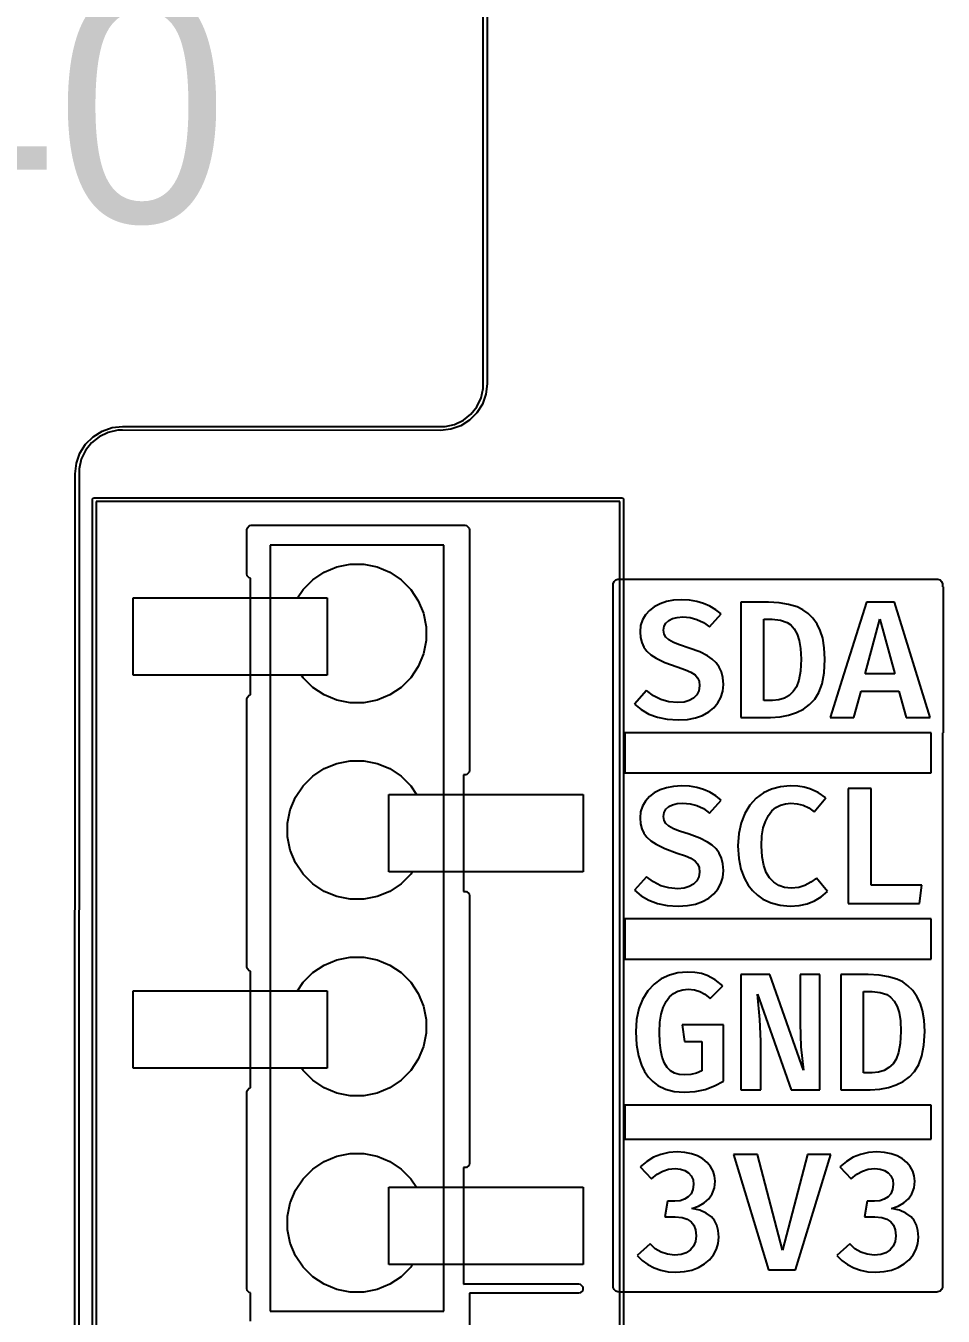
# Model space of a CAD drawing. Extents: x 99 to 187, y -188 to -32.
# Drawn here: x 126.56 to 138.42, y -123.59 to -106.9 of the extents above; entities that cross this region are included whole.
import ezdxf

# ---------------------------------------------------------------- set-up
doc = ezdxf.new("R2010")
doc.units = 0
doc.layers.get('0').update_dxf_attribs({"linetype": 'CONTINUOUS'})
doc.layers.get('Defpoints').update_dxf_attribs({"linetype": 'CONTINUOUS'})
doc.layers.add('BLACK', color=7, linetype='CONTINUOUS')
doc.dimstyles.get("Standard").update_dxf_attribs({"dimtxt": 3, "dimasz": 3, "dimexe": 0.18, "dimexo": 0.0625, "dimgap": 0.09, "dimtad": 0, "dimtih": 1, "dimtoh": 1, "dimzin": 0, "dimdsep": 46, "dimtxsty": 'Standard', "dimcen": 0.09, "dimclrd": 3, "dimclre": 3, "dimclrt": 3, "dimadec": 0, "dimazin": 0, "dimtfac": 1, "dimtofl": 0, "dimtmove": 0, "dimatfit": 3, "dimfxl": 1, "dimtolj": 1, "dimtzin": 0, "dimarcsym": 0})

# ---------------------------------------------------------------- blocks, each defined once
blk = doc.blocks.new('*D9')
at = {"color": 3, "linetype": 'Continuous', "lineweight": -2}
for p, q in [((129.184, -49.578), (104.649, -49.577)), ((104.829, -52.577), (104.826, -107.356)), ((104.822, -163.241), (104.826, -110.536)), ((129.177, -166.243), (104.642, -166.241))]:
    blk.add_line(p, q, dxfattribs=at)
at = {"color": 3, "linetype": 'Continuous'}
for points in [[(104.329, -52.577), (105.329, -52.577), (104.829, -49.577)], [(104.322, -163.241), (105.322, -163.241), (104.822, -166.241)]]:
    blk.add_solid(points, dxfattribs=at)
at = {"layer": 'Defpoints', "color": 0, "linetype": 'Continuous'}
for p in [(104.829, -49.577), (129.247, -49.578), (129.24, -166.243)]:
    blk.add_point(p, dxfattribs=at)
at = {"color": 3, "linetype": 'Continuous', "insert": (104.826, -108.946), "char_height": 3, "attachment_point": 5}
blk.add_mtext('\\A1;116.66', dxfattribs=at)
blk = doc.blocks.new('*D10')
at = {"color": 3, "linetype": 'Continuous', "lineweight": -2}
for p, q in [((129.781, -52.266), (122.89, -52.262)), ((123.068, -55.262), (123.042, -106.373)), ((123.015, -160.663), (123.041, -109.553)), ((129.725, -163.667), (122.834, -163.663))]:
    blk.add_line(p, q, dxfattribs=at)
at = {"color": 3, "linetype": 'Continuous'}
for points in [[(122.568, -55.262), (123.568, -55.262), (123.07, -52.262)], [(122.515, -160.663), (123.515, -160.664), (123.014, -163.663)]]:
    blk.add_solid(points, dxfattribs=at)
at = {"layer": 'Defpoints', "color": 0, "linetype": 'Continuous'}
for p in [(129.844, -52.266), (123.014, -163.663), (129.788, -163.667)]:
    blk.add_point(p, dxfattribs=at)
at = {"color": 3, "linetype": 'Continuous', "insert": (123.042, -107.963), "char_height": 3, "attachment_point": 5}
blk.add_mtext('\\A1;111.40', dxfattribs=at)

msp = doc.modelspace()

# ---------------------------------------------------------------- linework, layer by layer
at = {"layer": 'BLACK', "linetype": 'Continuous'}
for p, q in [((132.474787, -111.530001), (132.474788, -106.1)), ((132.524787, -106.100957), (132.524787, -111.530001)), ((132.446973, -111.714362), (132.474787, -111.592499)), ((132.474787, -111.592499), (132.474787, -111.530001)), ((132.524787, -111.530001), (132.509626, -111.664557)), ((132.392738, -111.82698), (132.446973, -111.714362)), ((132.509626, -111.664557), (132.464904, -111.792365)), ((132.217078, -112.002639), (132.314804, -111.924706)), ((132.392863, -111.907017), (132.297115, -112.002764)), ((132.314804, -111.924706), (132.392738, -111.82698)), ((132.464904, -111.792365), (132.392863, -111.907017)), ((127.544418, -112.142642), (127.673839, -112.097339)), ((127.673839, -112.097339), (127.810095, -112.081965)), ((127.810095, -112.081965), (127.810095, -112.082023)), ((127.810095, -112.082023), (127.810102, -112.082025)), ((127.810102, -112.082025), (127.810115, -112.082023)), ((127.810115, -112.082023), (131.920099, -112.084688)), ((131.920099, -112.084688), (131.920099, -112.084687)), ((131.920099, -112.084687), (131.982597, -112.084687)), ((131.982597, -112.084687), (132.10446, -112.056873)), ((132.182463, -112.074805), (132.054654, -112.119526)), ((132.10446, -112.056873), (132.217078, -112.002639)), ((132.297115, -112.002764), (132.182463, -112.074805)), ((127.331367, -112.312568), (127.428321, -112.215605)), ((127.509033, -112.215185), (127.409962, -112.294202)), ((127.428321, -112.215605), (127.544418, -112.142642)), ((127.6232, -112.16019), (127.509033, -112.215185)), ((127.746742, -112.131975), (127.6232, -112.16019)), ((127.809792, -112.131965), (127.746742, -112.131975)), ((127.810083, -112.132023), (127.809792, -112.131965)), ((131.920083, -112.134689), (127.810083, -112.132023)), ((131.920092, -112.134687), (131.920083, -112.134689)), ((131.920099, -112.134689), (131.920092, -112.134687)), ((132.054654, -112.119526), (131.920099, -112.134687)), ((131.920099, -112.134687), (131.920099, -112.134689)), ((127.213125, -112.558098), (127.258416, -112.428673)), ((127.258416, -112.428673), (127.331367, -112.312568)), ((127.330955, -112.39328), (127.275972, -112.507453)), ((127.409962, -112.294202), (127.330955, -112.39328)), ((127.197765, -112.694355), (127.213125, -112.558098)), ((127.275972, -112.507453), (127.247768, -112.630997)), ((127.184033, -158.111992), (127.197765, -112.694393)), ((127.197769, -112.694369), (127.197765, -112.694355)), ((127.197765, -112.694393), (127.197769, -112.694369)), ((127.247765, -112.694408), (127.234033, -158.112005)), ((127.247765, -112.694359), (127.247758, -112.694377)), ((127.247758, -112.694377), (127.247765, -112.694408)), ((127.247768, -112.630997), (127.247765, -112.694359)), ((127.42, -113.03), (127.421903, -113.020433)), ((127.42, -124.19), (127.42, -113.03)), ((127.421903, -113.020433), (127.435433, -113.006903)), ((127.435433, -113.006903), (127.445, -113.005)), ((127.445, -113.005), (134.265, -113.005)), ((127.47, -113.055), (127.47, -124.165)), ((134.24, -113.055), (127.47, -113.055)), ((134.24, -124.165), (134.24, -113.055)), ((134.265, -113.005), (134.274567, -113.006903)), ((134.274567, -113.006903), (134.288097, -113.020433)), ((134.288097, -113.020433), (134.29, -113.03)), ((134.29, -113.03), (134.29, -124.19)), ((129.415, -113.42), (129.419567, -113.397039)), ((129.415, -113.99), (129.415, -113.42)), ((129.419567, -113.397039), (129.452039, -113.364567)), ((129.452039, -113.364567), (129.475, -113.36)), ((129.475, -113.36), (132.235, -113.36)), ((132.235, -113.36), (132.257961, -113.364567)), ((132.257961, -113.364567), (132.290433, -113.397039)), ((132.290433, -113.397039), (132.295, -113.42)), ((132.295, -113.42), (132.295, -116.53)), ((129.717, -113.617), (129.717, -123.523)), ((131.963, -113.617), (129.717, -113.617)), ((131.963, -123.523), (131.963, -113.617)), ((130.415743, -113.966271), (130.578744, -113.898754)), ((130.578744, -113.898754), (130.751785, -113.864334)), ((130.751785, -113.864334), (130.928215, -113.864334)), ((130.928215, -113.864334), (131.101256, -113.898754)), ((131.101256, -113.898754), (131.264257, -113.966271)), ((129.419567, -114.012961), (129.415, -113.99)), ((129.452039, -114.045433), (129.419567, -114.012961)), ((129.463, -114.045433), (129.452039, -114.045433)), ((129.463, -115.554567), (129.463, -114.045433)), ((130.144291, -114.189046), (130.269046, -114.064291)), ((130.269046, -114.064291), (130.415743, -113.966271)), ((131.264257, -113.966271), (131.410954, -114.064291)), ((131.410954, -114.064291), (131.535709, -114.189046)), ((134.155, -114.13), (134.156441, -114.115368)), ((134.156441, -114.115368), (134.16764, -114.088332)), ((134.16764, -114.088332), (134.188332, -114.06764)), ((134.188332, -114.06764), (134.215368, -114.056441)), ((134.215368, -114.056441), (134.23, -114.055)), ((134.23, -114.055), (138.34, -114.055)), ((138.34, -114.055), (138.354632, -114.056441)), ((138.354632, -114.056441), (138.381668, -114.06764)), ((138.381668, -114.06764), (138.40236, -114.088332)), ((138.40236, -114.088332), (138.413559, -114.115368)), ((138.413559, -114.115368), (138.415, -114.13)), ((130.070154, -114.3), (130.144291, -114.189046)), ((131.535709, -114.189046), (131.633729, -114.335743)), ((134.155, -123.2), (134.155, -114.13)), ((138.415, -114.13), (138.415, -114.156639)), ((138.415, -114.156639), (138.422159, -114.156639)), ((138.422159, -114.156639), (138.422159, -116.043998)), ((127.945, -115.3), (127.945, -114.3)), ((127.945, -114.3), (130.455, -114.3)), ((127.945, -115.3), (127.945, -114.3)), ((127.945, -114.3), (130.070154, -114.3)), ((130.455, -114.3), (130.455, -115.3)), ((131.633729, -114.335743), (131.701246, -114.498744)), ((134.686448, -114.413462), (134.623136, -114.461658)), ((134.763308, -114.373955), (134.686448, -114.413462)), ((134.845875, -114.346287), (134.763308, -114.373955)), ((134.936328, -114.329203), (134.845875, -114.346287)), ((135.035883, -114.323306), (134.936328, -114.329203)), ((135.142774, -114.328848), (135.035883, -114.323306)), ((135.238295, -114.344755), (135.142774, -114.328848)), ((135.323845, -114.3702), (135.238295, -114.344755)), ((135.405353, -114.406348), (135.323845, -114.3702)), ((135.480375, -114.452), (135.405353, -114.406348)), ((135.549526, -114.507495), (135.480375, -114.452)), ((136.162178, -114.355637), (135.806805, -114.355637)), ((135.806805, -114.355637), (135.806805, -115.626372)), ((136.301206, -114.362835), (136.162178, -114.355637)), ((136.423789, -114.383368), (136.301206, -114.362835)), ((136.532023, -114.415996), (136.423789, -114.383368)), ((136.607231, -114.451935), (136.532023, -114.415996)), ((136.675199, -114.500388), (136.607231, -114.451935)), ((137.428425, -114.355637), (137.138144, -115.282814)), ((137.790301, -114.355637), (137.428425, -114.355637)), ((138.255492, -115.845), (137.790301, -114.355637)), ((131.701246, -114.498744), (131.735666, -114.671785)), ((134.533032, -114.584537), (134.509721, -114.65698)), ((134.5717, -114.518761), (134.533032, -114.584537)), ((134.623136, -114.461658), (134.5717, -114.518761)), ((134.836819, -114.625277), (134.875324, -114.590935)), ((134.875324, -114.590935), (134.923316, -114.567111)), ((134.923316, -114.567111), (134.982748, -114.551782)), ((134.982748, -114.551782), (135.056308, -114.546238)), ((135.056308, -114.546238), (135.148638, -114.554181)), ((135.148638, -114.554181), (135.238299, -114.57802)), ((135.238299, -114.57802), (135.322807, -114.617672)), ((135.322807, -114.617672), (135.401973, -114.674374)), ((135.401973, -114.674374), (135.549526, -114.507495)), ((136.10182, -115.626372), (136.10182, -114.575273)), ((136.10182, -114.575273), (136.211638, -114.575273)), ((136.211638, -114.575273), (136.316681, -114.585864)), ((136.316681, -114.585864), (136.402788, -114.615664)), ((136.402788, -114.615664), (136.451148, -114.648631)), ((136.736725, -114.562329), (136.675199, -114.500388)), ((136.792142, -114.639386), (136.736725, -114.562329)), ((137.412305, -115.282814), (137.604005, -114.576372)), ((137.604005, -114.576372), (137.794606, -115.282814)), ((131.735666, -114.671785), (131.735666, -114.848215)), ((134.509721, -114.65698), (134.501724, -114.737938)), ((134.501724, -114.737938), (134.507739, -114.812577)), ((134.806448, -114.718521), (134.814274, -114.666979)), ((134.814098, -114.768843), (134.806448, -114.718521)), ((134.836031, -114.809013), (134.814098, -114.768843)), ((134.814274, -114.666979), (134.836819, -114.625277)), ((136.451148, -114.648631), (136.494927, -114.698787)), ((136.494927, -114.698787), (136.534221, -114.77027)), ((136.534221, -114.77027), (136.560012, -114.848253)), ((136.833045, -114.721456), (136.792142, -114.639386)), ((136.864459, -114.822033), (136.833045, -114.721456)), ((131.735666, -114.848215), (131.701246, -115.021256)), ((134.507739, -114.812577), (134.524977, -114.877725)), ((134.524977, -114.877725), (134.552832, -114.935042)), ((134.552832, -114.935042), (134.591345, -114.986107)), ((134.872457, -114.842166), (134.836031, -114.809013)), ((134.934583, -114.876882), (134.872457, -114.842166)), ((135.012016, -114.907851), (134.934583, -114.876882)), ((135.135992, -114.948964), (135.012016, -114.907851)), ((135.273072, -114.998132), (135.135992, -114.948964)), ((136.560012, -114.848253), (136.577669, -114.95364)), ((136.884938, -114.94464), (136.864459, -114.822033)), ((136.892342, -115.093312), (136.884938, -114.94464)), ((131.701246, -115.021256), (131.633729, -115.184257)), ((134.591345, -114.986107), (134.642718, -115.033998)), ((134.642718, -115.033998), (134.708995, -115.07884)), ((134.708995, -115.07884), (134.823208, -115.134563)), ((135.376144, -115.049165), (135.273072, -114.998132)), ((135.436075, -115.090747), (135.376144, -115.049165)), ((135.485639, -115.139054), (135.436075, -115.090747)), ((136.584322, -115.093312), (136.576191, -115.248096)), ((136.577669, -114.95364), (136.584322, -115.093312)), ((136.88243, -115.268285), (136.892342, -115.093312)), ((131.633729, -115.184257), (131.535709, -115.330954)), ((134.823208, -115.134563), (134.983035, -115.191314)), ((134.983035, -115.191314), (135.090101, -115.227649)), ((135.090101, -115.227649), (135.159165, -115.258633)), ((135.159165, -115.258633), (135.214101, -115.295349)), ((135.525804, -115.19452), (135.485639, -115.139054)), ((135.554779, -115.256317), (135.525804, -115.19452)), ((135.573128, -115.3298), (135.554779, -115.256317)), ((136.576191, -115.248096), (136.554669, -115.363634)), ((136.855273, -115.408809), (136.88243, -115.268285)), ((137.138144, -115.282814), (136.962135, -115.845)), ((137.794606, -115.282814), (137.412305, -115.282814)), ((130.455, -115.3), (127.945, -115.3)), ((130.123608, -115.3), (127.945, -115.3)), ((130.144291, -115.330954), (130.123608, -115.3)), ((130.269046, -115.455709), (130.144291, -115.330954)), ((131.535709, -115.330954), (131.410954, -115.455709)), ((135.214101, -115.295349), (135.246909, -115.332914)), ((135.246909, -115.332914), (135.26587, -115.378025)), ((135.272738, -115.43687), (135.263631, -115.501011)), ((135.26587, -115.378025), (135.272738, -115.43687)), ((135.571626, -115.505787), (135.579659, -115.417452)), ((135.579659, -115.417452), (135.573128, -115.3298)), ((136.523249, -115.448135), (136.484121, -115.508494)), ((136.554669, -115.363634), (136.523249, -115.448135)), ((136.813934, -115.520865), (136.855273, -115.408809)), ((129.415, -115.61), (129.419567, -115.587039)), ((129.415, -119.07), (129.415, -115.61)), ((129.419567, -115.587039), (129.452039, -115.554567)), ((129.452039, -115.554567), (129.463, -115.554567)), ((130.415743, -115.553729), (130.269046, -115.455709)), ((130.578744, -115.621246), (130.415743, -115.553729)), ((131.264257, -115.553729), (131.101256, -115.621246)), ((131.410954, -115.455709), (131.264257, -115.553729)), ((134.584614, -115.498236), (134.42955, -115.671618)), ((134.674659, -115.565867), (134.584614, -115.498236)), ((134.771263, -115.613521), (134.674659, -115.565867)), ((134.87592, -115.642346), (134.771263, -115.613521)), ((135.193603, -115.595689), (135.138227, -115.626132)), ((135.237553, -115.552944), (135.193603, -115.595689)), ((135.263631, -115.501011), (135.237553, -115.552944)), ((135.509684, -115.657146), (135.548245, -115.58508)), ((135.548245, -115.58508), (135.571626, -115.505787)), ((136.296374, -115.618526), (136.212737, -115.626372)), ((136.368041, -115.596105), (136.296374, -115.618526)), ((136.430091, -115.55971), (136.368041, -115.596105)), ((136.484121, -115.508494), (136.430091, -115.55971)), ((136.694689, -115.67867), (136.760251, -115.609514)), ((136.760251, -115.609514), (136.813934, -115.520865)), ((137.266858, -115.845), (137.359549, -115.50364)), ((137.359549, -115.50364), (137.849561, -115.50364)), ((137.849561, -115.50364), (137.942159, -115.845)), ((130.751785, -115.655666), (130.578744, -115.621246)), ((130.928215, -115.655666), (130.751785, -115.655666)), ((131.101256, -115.621246), (130.928215, -115.655666)), ((134.42955, -115.671618), (134.517224, -115.743971)), ((134.517224, -115.743971), (134.615814, -115.80072)), ((134.990637, -115.6522), (134.87592, -115.642346)), ((135.071474, -115.645345), (134.990637, -115.6522)), ((135.138227, -115.626132), (135.071474, -115.645345)), ((135.307725, -115.819171), (135.390785, -115.77402)), ((135.390785, -115.77402), (135.457387, -115.72009)), ((135.457387, -115.72009), (135.509684, -115.657146)), ((135.806805, -115.626372), (135.806805, -115.845)), ((136.212737, -115.626372), (136.10182, -115.626372)), ((136.423748, -115.816764), (136.523592, -115.783103)), ((136.523592, -115.783103), (136.613508, -115.737129)), ((136.613508, -115.737129), (136.694689, -115.67867)), ((134.615814, -115.80072), (134.726864, -115.842294)), ((134.726864, -115.842294), (134.852421, -115.868258)), ((134.852421, -115.868258), (134.994942, -115.877331)), ((134.994942, -115.877331), (135.114487, -115.87034)), ((135.114487, -115.87034), (135.217981, -115.850523)), ((135.217981, -115.850523), (135.307725, -115.819171)), ((135.806805, -115.845), (136.188007, -115.845)), ((136.188007, -115.845), (136.312472, -115.837715)), ((136.312472, -115.837715), (136.423748, -115.816764)), ((136.962135, -115.845), (137.266858, -115.845)), ((137.942159, -115.845), (138.255492, -115.845)), ((134.305, -116.043998), (134.305, -116.563306)), ((138.265, -116.043998), (134.305, -116.043998)), ((138.265, -116.563306), (138.265, -116.043998)), ((138.422159, -116.043998), (138.415, -116.043998)), ((138.415, -116.043998), (138.415, -123.2)), ((130.415743, -116.506271), (130.578744, -116.438754)), ((130.578744, -116.438754), (130.751785, -116.404334)), ((130.751785, -116.404334), (130.928215, -116.404334)), ((130.928215, -116.404334), (131.101256, -116.438754)), ((131.101256, -116.438754), (131.264257, -116.506271)), ((130.144291, -116.729046), (130.269046, -116.604291)), ((130.269046, -116.604291), (130.415743, -116.506271)), ((131.264257, -116.506271), (131.410954, -116.604291)), ((131.410954, -116.604291), (131.535709, -116.729046)), ((132.257961, -116.585433), (132.217, -116.585433)), ((132.217, -116.585433), (132.217, -118.094567)), ((132.290433, -116.552961), (132.257961, -116.585433)), ((132.295, -116.53), (132.290433, -116.552961)), ((134.305, -116.563306), (138.265, -116.563306)), ((130.046271, -116.875743), (130.144291, -116.729046)), ((131.535709, -116.729046), (131.609846, -116.84)), ((134.763308, -116.780622), (134.686448, -116.820129)), ((134.845875, -116.752954), (134.763308, -116.780622)), ((134.936328, -116.73587), (134.845875, -116.752954)), ((135.035883, -116.729973), (134.936328, -116.73587)), ((135.142774, -116.735515), (135.035883, -116.729973)), ((135.238295, -116.751422), (135.142774, -116.735515)), ((135.323845, -116.776867), (135.238295, -116.751422)), ((135.405353, -116.813015), (135.323845, -116.776867)), ((136.203615, -116.770769), (136.098065, -116.821014)), ((136.317632, -116.740362), (136.203615, -116.770769)), ((136.442172, -116.729973), (136.317632, -116.740362)), ((136.540802, -116.734687), (136.442172, -116.729973)), ((136.625811, -116.74798), (136.540802, -116.734687)), ((136.698994, -116.768807), (136.625811, -116.74798)), ((136.803394, -116.816928), (136.698994, -116.768807)), ((137.489791, -116.762304), (137.194776, -116.762304)), ((137.194776, -116.762304), (137.194776, -118.251667)), ((137.489791, -118.012614), (137.489791, -116.762304)), ((129.978754, -117.038744), (130.046271, -116.875743)), ((131.255, -117.84), (131.255, -116.84)), ((131.255, -116.84), (133.765, -116.84)), ((131.609846, -116.84), (133.765, -116.84)), ((133.765, -116.84), (133.765, -117.84)), ((133.765, -116.84), (133.765, -117.84)), ((134.5717, -116.925428), (134.533032, -116.991204)), ((134.623136, -116.868325), (134.5717, -116.925428)), ((134.686448, -116.820129), (134.623136, -116.868325)), ((134.982748, -116.958449), (135.056308, -116.952905)), ((135.056308, -116.952905), (135.148638, -116.960848)), ((135.401973, -117.081041), (135.549526, -116.914162)), ((135.480375, -116.858667), (135.405353, -116.813015)), ((135.549526, -116.914162), (135.480375, -116.858667)), ((136.004097, -116.88996), (135.92356, -116.977805)), ((136.098065, -116.821014), (136.004097, -116.88996)), ((136.382149, -116.960501), (136.452889, -116.954004)), ((136.452889, -116.954004), (136.534925, -116.960896)), ((136.754406, -117.063822), (136.904158, -116.886135)), ((136.904158, -116.886135), (136.803394, -116.816928)), ((129.944334, -117.211785), (129.978754, -117.038744)), ((134.509721, -117.063647), (134.501724, -117.144605)), ((134.533032, -116.991204), (134.509721, -117.063647)), ((134.806448, -117.125188), (134.814274, -117.073646)), ((134.814274, -117.073646), (134.836819, -117.031944)), ((134.836819, -117.031944), (134.875324, -116.997602)), ((134.875324, -116.997602), (134.923316, -116.973778)), ((134.923316, -116.973778), (134.982748, -116.958449)), ((135.148638, -116.960848), (135.238299, -116.984687)), ((135.238299, -116.984687), (135.322807, -117.024339)), ((135.322807, -117.024339), (135.401973, -117.081041)), ((135.855715, -117.086994), (135.807689, -117.206717)), ((135.92356, -116.977805), (135.855715, -117.086994)), ((136.122245, -117.19095), (136.161857, -117.113234)), ((136.161857, -117.113234), (136.207318, -117.054307)), ((136.207318, -117.054307), (136.258532, -117.011065)), ((136.258532, -117.011065), (136.317818, -116.979516)), ((136.317818, -116.979516), (136.382149, -116.960501)), ((136.534925, -116.960896), (136.61177, -116.981265)), ((136.61177, -116.981265), (136.684622, -117.015259)), ((136.684622, -117.015259), (136.754406, -117.063822)), ((129.944334, -117.388215), (129.944334, -117.211785)), ((134.501724, -117.144605), (134.507739, -117.219244)), ((134.507739, -117.219244), (134.524977, -117.284392)), ((134.524977, -117.284392), (134.552832, -117.341709)), ((134.814098, -117.17551), (134.806448, -117.125188)), ((134.836031, -117.21568), (134.814098, -117.17551)), ((134.872457, -117.248833), (134.836031, -117.21568)), ((134.934583, -117.283549), (134.872457, -117.248833)), ((135.012016, -117.314518), (134.934583, -117.283549)), ((135.807689, -117.206717), (135.777501, -117.344696)), ((136.078057, -117.377517), (136.095567, -117.274353)), ((136.095567, -117.274353), (136.122245, -117.19095)), ((129.978754, -117.561256), (129.944334, -117.388215)), ((134.552832, -117.341709), (134.591345, -117.392774)), ((134.591345, -117.392774), (134.642718, -117.440665)), ((134.642718, -117.440665), (134.708995, -117.485507)), ((135.135992, -117.355631), (135.012016, -117.314518)), ((135.273072, -117.404799), (135.135992, -117.355631)), ((135.376144, -117.455832), (135.273072, -117.404799)), ((135.777501, -117.344696), (135.766871, -117.504283)), ((136.071687, -117.504283), (136.078057, -117.377517)), ((130.046271, -117.724257), (129.978754, -117.561256)), ((134.708995, -117.485507), (134.823208, -117.54123)), ((134.823208, -117.54123), (134.983035, -117.597981)), ((134.983035, -117.597981), (135.090101, -117.634316)), ((135.436075, -117.497414), (135.376144, -117.455832)), ((135.485639, -117.545721), (135.436075, -117.497414)), ((135.525804, -117.601187), (135.485639, -117.545721)), ((135.554779, -117.662984), (135.525804, -117.601187)), ((135.766871, -117.504283), (135.77726, -117.667629)), ((136.079629, -117.64746), (136.071687, -117.504283)), ((130.144291, -117.870954), (130.046271, -117.724257)), ((135.090101, -117.634316), (135.159165, -117.6653)), ((135.159165, -117.6653), (135.214101, -117.702016)), ((135.214101, -117.702016), (135.246909, -117.739581)), ((135.246909, -117.739581), (135.26587, -117.784692)), ((135.26587, -117.784692), (135.272738, -117.843537)), ((135.573128, -117.736467), (135.554779, -117.662984)), ((135.579659, -117.824119), (135.573128, -117.736467)), ((135.77726, -117.667629), (135.806628, -117.807701)), ((136.101207, -117.760499), (136.079629, -117.64746)), ((136.133729, -117.848889), (136.101207, -117.760499)), ((130.269046, -117.995709), (130.144291, -117.870954)), ((133.765, -117.84), (131.255, -117.84)), ((131.535709, -117.870954), (131.410954, -117.995709)), ((131.556392, -117.84), (131.535709, -117.870954)), ((133.765, -117.84), (131.556392, -117.84)), ((134.584614, -117.904903), (134.42955, -118.078285)), ((134.674659, -117.972534), (134.584614, -117.904903)), ((135.263631, -117.907678), (135.237553, -117.959611)), ((135.272738, -117.843537), (135.263631, -117.907678)), ((135.548245, -117.991747), (135.571626, -117.912454)), ((135.571626, -117.912454), (135.579659, -117.824119)), ((135.806628, -117.807701), (135.853059, -117.928075)), ((135.853059, -117.928075), (135.901541, -118.012595)), ((136.175551, -117.917268), (136.133729, -117.848889)), ((136.232403, -117.976259), (136.175551, -117.917268)), ((136.785639, -117.921023), (136.708729, -117.976696)), ((136.924583, -118.096603), (136.785639, -117.921023)), ((130.415743, -118.093729), (130.269046, -117.995709)), ((130.578744, -118.161246), (130.415743, -118.093729)), ((131.264257, -118.093729), (131.101256, -118.161246)), ((131.410954, -117.995709), (131.264257, -118.093729)), ((132.217, -118.094567), (132.257961, -118.094567)), ((132.257961, -118.094567), (132.290433, -118.127039)), ((134.42955, -118.078285), (134.517224, -118.150638)), ((134.771263, -118.020188), (134.674659, -117.972534)), ((134.87592, -118.049013), (134.771263, -118.020188)), ((134.990637, -118.058867), (134.87592, -118.049013)), ((135.071474, -118.052012), (134.990637, -118.058867)), ((135.138227, -118.032799), (135.071474, -118.052012)), ((135.193603, -118.002356), (135.138227, -118.032799)), ((135.237553, -117.959611), (135.193603, -118.002356)), ((135.457387, -118.126757), (135.509684, -118.063813)), ((135.509684, -118.063813), (135.548245, -117.991747)), ((135.901541, -118.012595), (135.95731, -118.084291)), ((135.95731, -118.084291), (136.020483, -118.144478)), ((136.296777, -118.017529), (136.232403, -117.976259)), ((136.370195, -118.042637), (136.296777, -118.017529)), ((136.455087, -118.051357), (136.370195, -118.042637)), ((136.554878, -118.042234), (136.455087, -118.051357)), ((136.63488, -118.016919), (136.554878, -118.042234)), ((136.708729, -117.976696), (136.63488, -118.016919)), ((136.845243, -118.163639), (136.924583, -118.096603)), ((138.146774, -118.012614), (137.489791, -118.012614)), ((138.115541, -118.251667), (138.146774, -118.012614)), ((130.751785, -118.195666), (130.578744, -118.161246)), ((130.928215, -118.195666), (130.751785, -118.195666)), ((131.101256, -118.161246), (130.928215, -118.195666)), ((132.290433, -118.127039), (132.295, -118.15)), ((132.295, -118.15), (132.295, -121.61)), ((134.517224, -118.150638), (134.615814, -118.207387)), ((134.615814, -118.207387), (134.726864, -118.248961)), ((134.726864, -118.248961), (134.852421, -118.274925)), ((134.852421, -118.274925), (134.994942, -118.283998)), ((134.994942, -118.283998), (135.114487, -118.277007)), ((135.114487, -118.277007), (135.217981, -118.25719)), ((135.217981, -118.25719), (135.307725, -118.225838)), ((135.307725, -118.225838), (135.390785, -118.180687)), ((135.390785, -118.180687), (135.457387, -118.126757)), ((136.020483, -118.144478), (136.091562, -118.194056)), ((136.091562, -118.194056), (136.19645, -118.243375)), ((136.19645, -118.243375), (136.312521, -118.273573)), ((136.312521, -118.273573), (136.442172, -118.283998)), ((136.442172, -118.283998), (136.558631, -118.276022)), ((136.558631, -118.276022), (136.663509, -118.252945)), ((136.663509, -118.252945), (136.758567, -118.215493)), ((136.758567, -118.215493), (136.845243, -118.163639)), ((137.194776, -118.251667), (138.115541, -118.251667)), ((134.305, -118.450665), (134.305, -118.969972)), ((138.265, -118.450665), (134.305, -118.450665)), ((138.265, -118.969972), (138.265, -118.450665)), ((130.578744, -118.978754), (130.751785, -118.944334)), ((130.751785, -118.944334), (130.928215, -118.944334)), ((130.928215, -118.944334), (131.101256, -118.978754)), ((129.419567, -119.092961), (129.415, -119.07)), ((129.452039, -119.125433), (129.419567, -119.092961)), ((130.269046, -119.144291), (130.415743, -119.046271)), ((130.415743, -119.046271), (130.578744, -118.978754)), ((131.101256, -118.978754), (131.264257, -119.046271)), ((131.264257, -119.046271), (131.410954, -119.144291)), ((134.305, -118.969972), (138.265, -118.969972)), ((129.463, -119.125433), (129.452039, -119.125433)), ((129.463, -120.634567), (129.463, -119.125433)), ((130.070154, -119.38), (130.144291, -119.269046)), ((130.144291, -119.269046), (130.269046, -119.144291)), ((131.410954, -119.144291), (131.535709, -119.269046)), ((131.535709, -119.269046), (131.633729, -119.415743)), ((134.776314, -119.226031), (134.683344, -119.29395)), ((134.880648, -119.176592), (134.776314, -119.226031)), ((134.992363, -119.146785), (134.880648, -119.176592)), ((135.113369, -119.136639), (134.992363, -119.146785)), ((135.212534, -119.142064), (135.113369, -119.136639)), ((135.297463, -119.157348), (135.212534, -119.142064)), ((135.370191, -119.181335), (135.297463, -119.157348)), ((135.472787, -119.235871), (135.370191, -119.181335)), ((135.57105, -119.313226), (135.472787, -119.235871)), ((136.181504, -119.16897), (135.806805, -119.16897)), ((135.806805, -119.16897), (135.806805, -120.658333)), ((136.615554, -120.404167), (136.181504, -119.16897)), ((136.827679, -119.16897), (136.571407, -119.16897)), ((136.571407, -119.16897), (136.571407, -119.801132)), ((136.827679, -120.658333), (136.827679, -119.16897)), ((137.453246, -119.16897), (137.097873, -119.16897)), ((137.097873, -119.16897), (137.097873, -120.439705)), ((137.592273, -119.176168), (137.453246, -119.16897)), ((137.714856, -119.196701), (137.592273, -119.176168)), ((137.823091, -119.229329), (137.714856, -119.196701)), ((137.898299, -119.265268), (137.823091, -119.229329)), ((137.966267, -119.313721), (137.898299, -119.265268)), ((127.945, -120.38), (127.945, -119.38)), ((127.945, -119.38), (130.455, -119.38)), ((127.945, -120.38), (127.945, -119.38)), ((127.945, -119.38), (130.070154, -119.38)), ((130.455, -119.38), (130.455, -120.38)), ((131.633729, -119.415743), (131.701246, -119.578744)), ((134.603151, -119.381229), (134.535063, -119.490455)), ((134.683344, -119.29395), (134.603151, -119.381229)), ((134.884367, -119.457912), (134.934034, -119.415075)), ((134.934034, -119.415075), (134.991944, -119.383821)), ((134.991944, -119.383821), (135.055221, -119.36494)), ((135.055221, -119.36494), (135.125276, -119.358472)), ((135.125276, -119.358472), (135.204447, -119.36595)), ((135.204447, -119.36595), (135.274386, -119.387598)), ((135.274386, -119.387598), (135.340083, -119.423387)), ((135.340083, -119.423387), (135.410582, -119.477998)), ((135.410582, -119.477998), (135.57105, -119.313226)), ((136.052646, -119.750106), (136.01893, -119.420937)), ((136.01893, -119.420937), (136.457193, -120.658333)), ((137.392888, -120.439705), (137.392888, -119.388606)), ((137.392888, -119.388606), (137.502705, -119.388606)), ((137.502705, -119.388606), (137.607749, -119.399197)), ((137.607749, -119.399197), (137.693856, -119.428997)), ((137.693856, -119.428997), (137.742215, -119.461964)), ((138.027792, -119.375662), (137.966267, -119.313721)), ((138.08321, -119.452719), (138.027792, -119.375662)), ((138.124113, -119.534789), (138.08321, -119.452719)), ((131.701246, -119.578744), (131.735666, -119.751785)), ((134.486824, -119.610236), (134.456409, -119.749212)), ((134.535063, -119.490455), (134.486824, -119.610236)), ((134.775797, -119.679456), (134.801593, -119.595418)), ((134.801593, -119.595418), (134.840162, -119.516902)), ((134.840162, -119.516902), (134.884367, -119.457912)), ((137.742215, -119.461964), (137.785994, -119.51212)), ((137.785994, -119.51212), (137.825289, -119.583603)), ((137.825289, -119.583603), (137.85108, -119.661586)), ((138.155526, -119.635366), (138.124113, -119.534789)), ((131.735666, -119.751785), (131.735666, -119.928215)), ((134.456409, -119.749212), (134.44567, -119.910949)), ((134.752592, -119.913056), (134.758795, -119.784004)), ((134.758795, -119.784004), (134.775797, -119.679456)), ((136.063077, -120.031575), (136.052646, -119.750106)), ((137.85108, -119.661586), (137.868737, -119.766973)), ((137.868737, -119.766973), (137.875389, -119.906645)), ((138.176005, -119.757973), (138.155526, -119.635366)), ((138.18341, -119.906645), (138.176005, -119.757973)), ((131.735666, -119.928215), (131.701246, -120.101256)), ((134.44567, -119.910949), (134.454679, -120.079492)), ((134.757203, -120.047239), (134.752592, -119.913056)), ((135.580758, -119.818351), (135.0455, -119.818351)), ((135.0455, -119.818351), (135.075725, -120.033681)), ((135.580758, -120.547416), (135.580758, -119.818351)), ((136.571407, -119.801132), (136.582435, -120.103077)), ((137.875389, -119.906645), (137.867258, -120.061429)), ((138.173498, -120.081618), (138.18341, -119.906645)), ((131.701246, -120.101256), (131.633729, -120.264257)), ((134.454679, -120.079492), (134.479822, -120.22102)), ((134.769659, -120.153213), (134.757203, -120.047239)), ((135.075725, -120.033681), (135.299665, -120.033681)), ((135.299665, -120.033681), (135.299665, -120.413876)), ((136.063077, -120.658333), (136.063077, -120.031575)), ((136.582435, -120.103077), (136.615554, -120.404167)), ((137.867258, -120.061429), (137.845737, -120.176967)), ((138.146341, -120.222142), (138.173498, -120.081618)), ((131.633729, -120.264257), (131.535709, -120.410954)), ((134.479822, -120.22102), (134.518852, -120.339596)), ((134.788129, -120.23564), (134.769659, -120.153213)), ((134.817906, -120.313825), (134.788129, -120.23564)), ((137.814317, -120.261468), (137.775189, -120.321827)), ((137.845737, -120.176967), (137.814317, -120.261468)), ((138.105002, -120.334198), (138.146341, -120.222142)), ((130.455, -120.38), (127.945, -120.38)), ((130.123608, -120.38), (127.945, -120.38)), ((130.144291, -120.410954), (130.123608, -120.38)), ((130.269046, -120.535709), (130.144291, -120.410954)), ((131.535709, -120.410954), (131.410954, -120.535709)), ((134.518852, -120.339596), (134.561048, -120.423771)), ((134.561048, -120.423771), (134.61059, -120.494685)), ((134.854, -120.37156), (134.817906, -120.313825)), ((134.89584, -120.412868), (134.854, -120.37156)), ((134.946564, -120.442561), (134.89584, -120.412868)), ((135.007155, -120.461138), (134.946564, -120.442561)), ((135.230505, -120.44372), (135.157628, -120.461658)), ((135.299665, -120.413876), (135.230505, -120.44372)), ((137.097873, -120.439705), (137.097873, -120.658333)), ((137.503804, -120.439705), (137.392888, -120.439705)), ((137.587442, -120.431859), (137.503804, -120.439705)), ((137.659109, -120.409438), (137.587442, -120.431859)), ((137.721159, -120.373043), (137.659109, -120.409438)), ((137.775189, -120.321827), (137.721159, -120.373043)), ((137.985757, -120.492003), (138.051319, -120.422847)), ((138.051319, -120.422847), (138.105002, -120.334198)), ((130.415743, -120.633729), (130.269046, -120.535709)), ((131.410954, -120.535709), (131.264257, -120.633729)), ((134.61059, -120.494685), (134.667459, -120.553861)), ((134.667459, -120.553861), (134.732076, -120.60237)), ((134.732076, -120.60237), (134.829035, -120.650273)), ((135.08003, -120.467731), (135.007155, -120.461138)), ((135.157628, -120.461658), (135.08003, -120.467731)), ((135.342164, -120.653478), (135.462912, -120.60863)), ((135.462912, -120.60863), (135.580758, -120.547416)), ((137.714815, -120.630097), (137.81466, -120.596436)), ((137.81466, -120.596436), (137.904576, -120.550462)), ((137.904576, -120.550462), (137.985757, -120.492003)), ((129.415, -120.69), (129.419567, -120.667039)), ((129.415, -123.23), (129.415, -120.69)), ((129.419567, -120.667039), (129.452039, -120.634567)), ((129.452039, -120.634567), (129.463, -120.634567)), ((130.578744, -120.701246), (130.415743, -120.633729)), ((130.751785, -120.735666), (130.578744, -120.701246)), ((130.928215, -120.735666), (130.751785, -120.735666)), ((131.101256, -120.701246), (130.928215, -120.735666)), ((131.264257, -120.633729), (131.101256, -120.701246)), ((134.829035, -120.650273), (134.941384, -120.680154)), ((134.941384, -120.680154), (135.072428, -120.690664)), ((135.072428, -120.690664), (135.215243, -120.681068)), ((135.215243, -120.681068), (135.342164, -120.653478)), ((135.806805, -120.658333), (136.063077, -120.658333)), ((136.457193, -120.658333), (136.827679, -120.658333)), ((137.097873, -120.658333), (137.479075, -120.658333)), ((137.479075, -120.658333), (137.60354, -120.651048)), ((137.60354, -120.651048), (137.714815, -120.630097)), ((134.305, -120.857331), (134.305, -121.296639)), ((138.265, -120.857331), (134.305, -120.857331)), ((138.265, -121.296639), (138.265, -120.857331)), ((134.305, -121.296639), (138.265, -121.296639)), ((130.269046, -121.684291), (130.415743, -121.586271)), ((130.415743, -121.586271), (130.578744, -121.518754)), ((130.578744, -121.518754), (130.751785, -121.484334)), ((130.751785, -121.484334), (130.928215, -121.484334)), ((130.928215, -121.484334), (131.101256, -121.518754)), ((131.101256, -121.518754), (131.264257, -121.586271)), ((131.264257, -121.586271), (131.410954, -121.684291)), ((132.295, -121.61), (132.290433, -121.632961)), ((134.587687, -121.584852), (134.504505, -121.653907)), ((134.676183, -121.531966), (134.587687, -121.584852)), ((134.770849, -121.494191), (134.676183, -121.531966)), ((134.872873, -121.471179), (134.770849, -121.494191)), ((134.983709, -121.463306), (134.872873, -121.471179)), ((135.081727, -121.469333), (134.983709, -121.463306)), ((135.16764, -121.486529), (135.081727, -121.469333)), ((135.243187, -121.513955), (135.16764, -121.486529)), ((135.313206, -121.552807), (135.243187, -121.513955)), ((135.369327, -121.598343), (135.313206, -121.552807)), ((135.413363, -121.650701), (135.369327, -121.598343)), ((136.022718, -121.495637), (135.709385, -121.495637)), ((135.709385, -121.495637), (136.161662, -122.985)), ((136.342646, -122.731933), (136.022718, -121.495637)), ((136.665688, -121.495637), (136.342646, -122.731933)), ((136.512731, -122.985), (136.967206, -121.495637)), ((136.967206, -121.495637), (136.665688, -121.495637)), ((137.169822, -121.584852), (137.08664, -121.653907)), ((137.258318, -121.531966), (137.169822, -121.584852)), ((137.352985, -121.494191), (137.258318, -121.531966)), ((137.455008, -121.471179), (137.352985, -121.494191)), ((137.565845, -121.463306), (137.455008, -121.471179)), ((137.663863, -121.469333), (137.565845, -121.463306)), ((137.749775, -121.486529), (137.663863, -121.469333)), ((137.825322, -121.513955), (137.749775, -121.486529)), ((137.895341, -121.552807), (137.825322, -121.513955)), ((137.951463, -121.598343), (137.895341, -121.552807)), ((137.995498, -121.650701), (137.951463, -121.598343)), ((130.144291, -121.809046), (130.269046, -121.684291)), ((131.410954, -121.684291), (131.535709, -121.809046)), ((132.257961, -121.665433), (132.217, -121.665433)), ((132.217, -121.665433), (132.217, -123.17358)), ((132.290433, -121.632961), (132.257961, -121.665433)), ((134.504505, -121.653907), (134.651967, -121.810069)), ((134.651967, -121.810069), (134.72529, -121.750529)), ((134.72529, -121.750529), (134.795765, -121.71051)), ((134.795765, -121.71051), (134.871382, -121.686054)), ((134.871382, -121.686054), (134.956782, -121.677629)), ((134.956782, -121.677629), (135.023044, -121.684067)), ((135.023044, -121.684067), (135.079514, -121.70245)), ((135.079514, -121.70245), (135.127912, -121.732866)), ((135.127912, -121.732866), (135.164052, -121.773524)), ((135.164052, -121.773524), (135.186801, -121.823172)), ((135.446379, -121.710405), (135.413363, -121.650701)), ((135.465998, -121.77352), (135.446379, -121.710405)), ((135.472622, -121.841302), (135.465998, -121.77352)), ((137.08664, -121.653907), (137.234102, -121.810069)), ((137.234102, -121.810069), (137.307425, -121.750529)), ((137.307425, -121.750529), (137.3779, -121.71051)), ((137.3779, -121.71051), (137.453517, -121.686054)), ((137.453517, -121.686054), (137.538917, -121.677629)), ((137.538917, -121.677629), (137.60518, -121.684067)), ((137.60518, -121.684067), (137.661649, -121.70245)), ((137.661649, -121.70245), (137.710047, -121.732866)), ((137.710047, -121.732866), (137.746188, -121.773524)), ((137.746188, -121.773524), (137.768937, -121.823172)), ((138.028515, -121.710405), (137.995498, -121.650701)), ((138.048134, -121.77352), (138.028515, -121.710405)), ((138.054758, -121.841302), (138.048134, -121.77352)), ((129.978754, -122.118744), (130.046271, -121.955743)), ((130.046271, -121.955743), (130.144291, -121.809046)), ((131.255, -122.92), (131.255, -121.92)), ((131.255, -121.92), (133.765, -121.92)), ((131.535709, -121.809046), (131.609846, -121.92)), ((131.609846, -121.92), (133.765, -121.92)), ((133.765, -121.92), (133.765, -122.92)), ((133.765, -121.92), (133.765, -122.92)), ((135.186536, -121.950469), (135.163605, -122.003183)), ((135.194735, -121.883342), (135.186536, -121.950469)), ((135.186801, -121.823172), (135.194735, -121.883342)), ((135.435788, -122.003481), (135.46312, -121.928651)), ((135.46312, -121.928651), (135.472622, -121.841302)), ((137.768671, -121.950469), (137.74574, -122.003183)), ((137.776871, -121.883342), (137.768671, -121.950469)), ((137.768937, -121.823172), (137.776871, -121.883342)), ((138.017924, -122.003481), (138.045255, -121.928651)), ((138.045255, -121.928651), (138.054758, -121.841302)), ((129.944334, -122.291785), (129.978754, -122.118744)), ((134.856581, -122.100871), (134.823242, -122.303287)), ((134.950279, -122.100871), (134.856581, -122.100871)), ((135.020119, -122.094167), (134.950279, -122.100871)), ((135.077984, -122.075261), (135.020119, -122.094167)), ((135.126317, -122.044909), (135.077984, -122.075261)), ((135.163605, -122.003183), (135.126317, -122.044909)), ((135.259693, -122.164311), (135.33147, -122.122296)), ((135.33147, -122.122296), (135.39074, -122.068539)), ((135.39074, -122.068539), (135.435788, -122.003481)), ((137.438716, -122.100871), (137.405377, -122.303287)), ((137.532414, -122.100871), (137.438716, -122.100871)), ((137.602254, -122.094167), (137.532414, -122.100871)), ((137.660119, -122.075261), (137.602254, -122.094167)), ((137.708452, -122.044909), (137.660119, -122.075261)), ((137.74574, -122.003183), (137.708452, -122.044909)), ((137.841828, -122.164311), (137.913605, -122.122296)), ((137.913605, -122.122296), (137.972875, -122.068539)), ((137.972875, -122.068539), (138.017924, -122.003481)), ((129.944334, -122.468215), (129.944334, -122.291785)), ((135.173211, -122.194569), (135.259693, -122.164311)), ((135.274372, -122.215829), (135.173211, -122.194569)), ((135.357259, -122.252326), (135.274372, -122.215829)), ((135.425178, -122.303379), (135.357259, -122.252326)), ((137.755347, -122.194569), (137.841828, -122.164311)), ((137.856508, -122.215829), (137.755347, -122.194569)), ((137.939394, -122.252326), (137.856508, -122.215829)), ((138.007314, -122.303379), (137.939394, -122.252326)), ((134.823242, -122.303287), (134.955683, -122.303287)), ((134.955683, -122.303287), (135.045698, -122.311395)), ((135.045698, -122.311395), (135.112511, -122.33316)), ((135.112511, -122.33316), (135.161618, -122.366339)), ((135.161618, -122.366339), (135.196667, -122.411048)), ((135.196667, -122.411048), (135.218931, -122.46973)), ((135.46524, -122.351333), (135.425178, -122.303379)), ((135.494657, -122.409113), (135.46524, -122.351333)), ((135.513311, -122.478729), (135.494657, -122.409113)), ((137.405377, -122.303287), (137.537818, -122.303287)), ((137.537818, -122.303287), (137.627833, -122.311395)), ((137.627833, -122.311395), (137.694646, -122.33316)), ((137.694646, -122.33316), (137.743753, -122.366339)), ((137.743753, -122.366339), (137.778803, -122.411048)), ((137.778803, -122.411048), (137.801066, -122.46973)), ((138.047376, -122.351333), (138.007314, -122.303379)), ((138.076792, -122.409113), (138.047376, -122.351333)), ((138.095446, -122.478729), (138.076792, -122.409113)), ((129.978754, -122.641256), (129.944334, -122.468215)), ((135.218152, -122.621585), (135.193082, -122.681456)), ((135.227067, -122.546736), (135.218152, -122.621585)), ((135.218931, -122.46973), (135.227067, -122.546736)), ((135.512264, -122.645487), (135.519975, -122.562856)), ((135.519975, -122.562856), (135.513311, -122.478729)), ((137.800288, -122.621585), (137.775217, -122.681456)), ((137.809202, -122.546736), (137.800288, -122.621585)), ((137.801066, -122.46973), (137.809202, -122.546736)), ((138.0944, -122.645487), (138.10211, -122.562856)), ((138.10211, -122.562856), (138.095446, -122.478729)), ((130.046271, -122.804257), (129.978754, -122.641256)), ((134.631542, -122.652249), (134.464571, -122.803008)), ((134.69935, -122.715749), (134.631542, -122.652249)), ((134.775248, -122.75996), (134.69935, -122.715749)), ((134.858962, -122.786519), (134.775248, -122.75996)), ((134.949271, -122.795498), (134.858962, -122.786519)), ((135.032326, -122.787476), (134.949271, -122.795498)), ((135.098801, -122.765173), (135.032326, -122.787476)), ((135.152237, -122.729827), (135.098801, -122.765173)), ((135.193082, -122.681456), (135.152237, -122.729827)), ((135.400597, -122.85643), (135.451557, -122.793299)), ((135.451557, -122.793299), (135.489539, -122.721804)), ((135.489539, -122.721804), (135.512264, -122.645487)), ((137.213677, -122.652249), (137.046707, -122.803008)), ((137.281485, -122.715749), (137.213677, -122.652249)), ((137.357383, -122.75996), (137.281485, -122.715749)), ((137.441097, -122.786519), (137.357383, -122.75996)), ((137.531407, -122.795498), (137.441097, -122.786519)), ((137.614462, -122.787476), (137.531407, -122.795498)), ((137.680937, -122.765173), (137.614462, -122.787476)), ((137.734372, -122.729827), (137.680937, -122.765173)), ((137.775217, -122.681456), (137.734372, -122.729827)), ((137.982732, -122.85643), (138.033692, -122.793299)), ((138.033692, -122.793299), (138.071674, -122.721804)), ((138.071674, -122.721804), (138.0944, -122.645487)), ((130.144291, -122.950954), (130.046271, -122.804257)), ((130.269046, -123.075709), (130.144291, -122.950954)), ((133.765, -122.92), (131.255, -122.92)), ((131.535709, -122.950954), (131.410954, -123.075709)), ((131.556392, -122.92), (131.535709, -122.950954)), ((133.765, -122.92), (131.556392, -122.92)), ((134.464571, -122.803008), (134.529128, -122.867109)), ((134.529128, -122.867109), (134.601901, -122.920059)), ((134.601901, -122.920059), (134.683749, -122.962377)), ((135.171294, -122.989822), (135.2572, -122.957064)), ((135.2572, -122.957064), (135.336413, -122.910915)), ((135.336413, -122.910915), (135.400597, -122.85643)), ((137.046707, -122.803008), (137.111263, -122.867109)), ((137.111263, -122.867109), (137.184037, -122.920059)), ((137.184037, -122.920059), (137.265884, -122.962377)), ((137.753429, -122.989822), (137.839336, -122.957064)), ((137.839336, -122.957064), (137.918548, -122.910915)), ((137.918548, -122.910915), (137.982732, -122.85643)), ((130.415743, -123.173729), (130.269046, -123.075709)), ((131.410954, -123.075709), (131.264257, -123.173729)), ((134.683749, -122.962377), (134.771047, -122.992587)), ((134.771047, -122.992587), (134.864572, -123.011028)), ((134.864572, -123.011028), (134.965391, -123.017331)), ((134.965391, -123.017331), (135.074643, -123.010219)), ((135.074643, -123.010219), (135.171294, -122.989822)), ((136.161662, -122.985), (136.512731, -122.985)), ((137.265884, -122.962377), (137.353182, -122.992587)), ((137.353182, -122.992587), (137.446707, -123.011028)), ((137.446707, -123.011028), (137.547527, -123.017331)), ((137.547527, -123.017331), (137.656778, -123.010219)), ((137.656778, -123.010219), (137.753429, -122.989822)), ((129.419567, -123.252961), (129.415, -123.23)), ((129.452039, -123.285433), (129.419567, -123.252961)), ((129.463, -123.285433), (129.452039, -123.285433)), ((129.463, -123.65), (129.463, -123.285433)), ((130.578744, -123.241246), (130.415743, -123.173729)), ((130.751785, -123.275666), (130.578744, -123.241246)), ((130.928215, -123.275666), (130.751785, -123.275666)), ((131.101256, -123.241246), (130.928215, -123.275666)), ((131.264257, -123.173729), (131.101256, -123.241246)), ((132.217, -123.17358), (132.235, -123.17)), ((132.235, -123.17), (133.705, -123.17)), ((133.705, -123.29), (132.295, -123.29)), ((132.295, -123.29), (132.295, -123.8)), ((133.705, -123.17), (133.727961, -123.174567)), ((133.727961, -123.285433), (133.705, -123.29)), ((133.727961, -123.174567), (133.760433, -123.207039)), ((133.760433, -123.252961), (133.727961, -123.285433)), ((133.760433, -123.207039), (133.760433, -123.252961)), ((134.156441, -123.214632), (134.155, -123.2)), ((134.16764, -123.241668), (134.156441, -123.214632)), ((134.188332, -123.26236), (134.16764, -123.241668)), ((134.215368, -123.273559), (134.188332, -123.26236)), ((134.23, -123.275), (134.215368, -123.273559)), ((138.34, -123.275), (134.23, -123.275)), ((138.354632, -123.273559), (138.34, -123.275)), ((138.381668, -123.26236), (138.354632, -123.273559)), ((138.40236, -123.241668), (138.381668, -123.26236)), ((138.413559, -123.214632), (138.40236, -123.241668)), ((138.415, -123.2), (138.413559, -123.214632)), ((129.717, -123.523), (131.963, -123.523))]:
    msp.add_line(p, q, dxfattribs=at)

# ---------------------------------------------------------------- dimensions: what is measured, and where the dimension line sits
at = {"linetype": 'Continuous'}
dim = msp.add_linear_dim(base=(104.829222, -49.576745), p1=(129.239833, -166.24257), p2=(129.246783, -49.5782), angle=89.9965867, dimstyle='Standard', dxfattribs=at)
dim.commit()
dim.dimension.update_dxf_attribs({"geometry": '*D9', "text_midpoint": (104.825685, -108.946277), "dimtype": 161})
dim = msp.add_aligned_dim(p1=(129.843612, -52.26557), p2=(129.787833, -163.6668), distance=-6.774027, dimstyle='Standard', dxfattribs=at)
dim.commit()
dim.dimension.update_dxf_attribs({"geometry": '*D10', "text_midpoint": (123.041697, -107.962793)})

doc.saveas('drawing.dxf')
